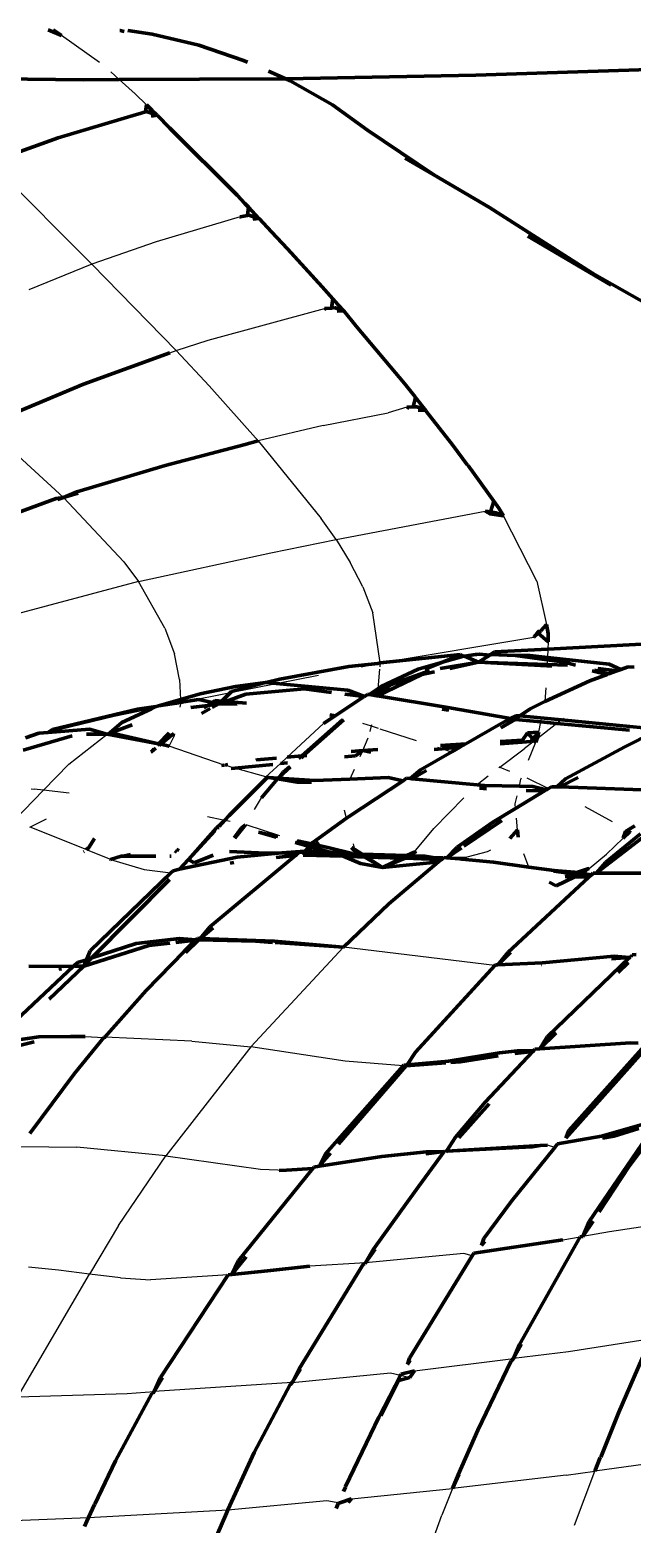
# Model space of a CAD drawing. Header units: millimetres. Extents: x 4307 to 31003, y 2809 to 20009.
# Drawn here: x 7252.4 to 7297.8, y 7416.7 to 7529.4 of the extents above; entities that cross this region are included whole.
import ezdxf

# ---------------------------------------------------------------- set-up
doc = ezdxf.new("R2010")
doc.units = ezdxf.units.MM
doc.layers.add('ProfileEdges', color=7, linetype='Continuous')

msp = doc.modelspace()

# ---------------------------------------------------------------- linework, layer by layer
for p, q in [((7257.63, 7526.92), (7254.75, 7528.97)), ((7259.11, 7525.63), (7258.48, 7526.21)), ((7260.31, 7524.55), (7259.11, 7525.63)), ((7261.16, 7523.73), (7260.31, 7524.55)), ((7249.41, 7519.35), (7257.05, 7511.71)), ((7268.23, 7515.28), (7261.9, 7513.39)), ((7261.9, 7513.39), (7257.05, 7511.71)), ((7257.05, 7511.71), (7252.28, 7509.79)), ((7263.4, 7505.2), (7257.05, 7511.71)), ((7265.83, 7505.97), (7274.6, 7508.37)), ((7263.4, 7505.2), (7265.83, 7505.97)), ((7262.94, 7505.02), (7263.4, 7505.2)), ((7265.91, 7502.55), (7263.4, 7505.2)), ((7269.59, 7498.39), (7265.91, 7502.55)), ((7274.49, 7499.55), (7279.4, 7500.51)), ((7280.81, 7500.94), (7279.4, 7500.51)), ((7274.49, 7499.55), (7269.59, 7498.39)), ((7254.9, 7494.13), (7250.27, 7498.37)), ((7269.59, 7498.39), (7274.35, 7492.53)), ((7259.46, 7489.27), (7254.9, 7494.13)), ((7275.48, 7490.94), (7274.35, 7492.53)), ((7275.48, 7490.94), (7286.73, 7493.09)), ((7290.64, 7487.81), (7288.12, 7492.74)), ((7270.54, 7489.95), (7275.48, 7490.94)), ((7275.48, 7490.94), (7276.54, 7489.22)), ((7259.46, 7489.27), (7260.56, 7487.78)), ((7260.56, 7487.78), (7270.54, 7489.95)), ((7277.49, 7487.37), (7276.54, 7489.22)), ((7260.56, 7487.78), (7248.02, 7484.44)), ((7262.55, 7484.27), (7260.56, 7487.78)), ((7277.49, 7487.37), (7278.24, 7485.41)), ((7290.64, 7487.81), (7291.37, 7484.53)), ((7278.81, 7481.64), (7278.24, 7485.41)), ((7262.55, 7484.27), (7263.27, 7482.32)), ((7278.81, 7481.64), (7290.4, 7483.58)), ((7263.65, 7480.4), (7263.27, 7482.32)), ((7291.46, 7482.69), (7291.43, 7482.06)), ((7291.49, 7483.24), (7291.46, 7482.69)), ((7277.36, 7481.36), (7278.63, 7481.61)), ((7278.76, 7481.16), (7278.62, 7479.7)), ((7278.81, 7481.64), (7278.78, 7481.34)), ((7291.4, 7481.52), (7291.39, 7481.42)), ((7291.42, 7481.88), (7291.4, 7481.52)), ((7291.43, 7482.06), (7291.42, 7481.88)), ((7263.65, 7480.4), (7263.74, 7478.88)), ((7267.5, 7479.41), (7270.96, 7480.09)), ((7270.96, 7480.09), (7274.16, 7480.72)), ((7263.74, 7478.88), (7263.76, 7478.67)), ((7263.97, 7478.71), (7267.5, 7479.41)), ((7278.58, 7479.29), (7278.56, 7479.16)), ((7278.6, 7479.54), (7278.58, 7479.29)), ((7278.62, 7479.7), (7278.6, 7479.54)), ((7291.3, 7479.76), (7291.24, 7478.74)), ((7261.54, 7478.19), (7258.73, 7477.59)), ((7263.76, 7478.67), (7262.28, 7478.35)), ((7263.76, 7478.67), (7263.68, 7478.31)), ((7291.23, 7478.71), (7291.24, 7478.74)), ((7258.73, 7477.59), (7253.74, 7476.4)), ((7274.52, 7477.07), (7271.79, 7474.53)), ((7277.47, 7477.1), (7278.12, 7476.89)), ((7278.12, 7476.89), (7278.02, 7476.48)), ((7278.14, 7476.98), (7278.12, 7476.89)), ((7278.12, 7476.89), (7278.66, 7476.72)), ((7278.78, 7476.68), (7281.52, 7475.8)), ((7292.15, 7477.08), (7290.64, 7475.9)), ((7290.78, 7476.43), (7290.93, 7477.19)), ((7290.93, 7477.19), (7290.98, 7477.42)), ((7292.49, 7477.34), (7292.15, 7477.08)), ((7292.63, 7477.45), (7292.49, 7477.34)), ((7255.3, 7474), (7258.21, 7476.27)), ((7262.88, 7475.37), (7263.22, 7476.07)), ((7263.27, 7476.3), (7263.22, 7476.07)), ((7277.49, 7475.04), (7277.91, 7475.99)), ((7290.46, 7475.77), (7289.67, 7475.16)), ((7290.01, 7474.3), (7290.56, 7475.67)), ((7290.64, 7475.9), (7290.46, 7475.77)), ((7262.78, 7475.28), (7262.88, 7475.37)), ((7267.03, 7473.93), (7262.88, 7475.37)), ((7271.79, 7474.53), (7271.27, 7474.05)), ((7277.49, 7475.04), (7277.27, 7474.55)), ((7283.14, 7475.29), (7283.48, 7475.17)), ((7283.48, 7475.17), (7284.21, 7474.94)), ((7287.83, 7473.78), (7289.67, 7475.16)), ((7253.4, 7472.04), (7255.3, 7474)), ((7267.11, 7473.94), (7267.03, 7473.93)), ((7267.72, 7473.73), (7267.11, 7473.94)), ((7267.84, 7473.7), (7267.72, 7473.73)), ((7270.17, 7473.04), (7267.84, 7473.7)), ((7271.27, 7474.05), (7270.17, 7473.04)), ((7276.84, 7473.6), (7276.52, 7472.88)), ((7287.77, 7473.8), (7287.83, 7473.78)), ((7287.83, 7473.78), (7287.77, 7473.73)), ((7287.83, 7473.78), (7288.57, 7473.49)), ((7252.47, 7472.14), (7252.69, 7472.12)), ((7253.4, 7472.04), (7252.69, 7472.12)), ((7270.17, 7473.04), (7268.05, 7470.8)), ((7270.27, 7473), (7270.17, 7473.04)), ((7286.95, 7473.1), (7286.12, 7472.46)), ((7289.31, 7472.35), (7289.43, 7472.87)), ((7289.43, 7472.87), (7289.47, 7472.98)), ((7289.88, 7472.97), (7291.51, 7472.17)), ((7251.17, 7469.75), (7253.4, 7472.04)), ((7255.33, 7471.81), (7253.4, 7472.04)), ((7269.32, 7470.59), (7269.84, 7471.47)), ((7282.85, 7469.16), (7285.13, 7471.47)), ((7288.99, 7471.02), (7289.14, 7471.63)), ((7289.02, 7470.67), (7288.99, 7471.02)), ((7253.59, 7469.87), (7252.38, 7469.26)), ((7265.77, 7470.07), (7266.96, 7469.81)), ((7276.11, 7470.51), (7276.12, 7470.54)), ((7276.27, 7469.93), (7276.11, 7470.51)), ((7289.17, 7469.05), (7289.09, 7469.93)), ((7296.33, 7469.67), (7294.27, 7470.79)), ((7252.38, 7469.26), (7252.33, 7469.24)), ((7256.61, 7467.56), (7252.38, 7469.26)), ((7267.09, 7469.78), (7267.47, 7469.7)), ((7271.24, 7468.61), (7268.69, 7469.43)), ((7281.36, 7467.37), (7282.85, 7469.16)), ((7297.31, 7468.94), (7297.27, 7468.97)), ((7272.55, 7468.23), (7272.51, 7468.2)), ((7273.51, 7467.88), (7272.55, 7468.23)), ((7273.76, 7467.8), (7273.51, 7467.88)), ((7274.94, 7467.39), (7273.76, 7467.8)), ((7276.9, 7467.56), (7276.78, 7468.01)), ((7297.14, 7468.43), (7295.89, 7467.23)), ((7256.72, 7467.51), (7256.61, 7467.56)), ((7258.4, 7466.84), (7256.72, 7467.51)), ((7258.45, 7466.82), (7261, 7466.06)), ((7276.93, 7467.42), (7276.9, 7467.56)), ((7281.12, 7467.09), (7281.36, 7467.37)), ((7284.98, 7466.9), (7284.81, 7466.86)), ((7286.88, 7467.39), (7284.98, 7466.9)), ((7287.13, 7467.51), (7286.88, 7467.39)), ((7290.03, 7466.25), (7289.65, 7467.25)), ((7294.58, 7466.15), (7295.89, 7467.23)), ((7261, 7466.06), (7263.01, 7465.82)), ((7263.01, 7465.82), (7263.1, 7465.81)), ((7269.05, 7452.7), (7276.04, 7460.2)), ((7287.47, 7458.82), (7276.04, 7460.2)), ((7256.55, 7453.46), (7257.95, 7453.39)), ((7264.58, 7453.12), (7258.02, 7453.42)), ((7264.58, 7453.12), (7269.05, 7452.7)), ((7269.05, 7452.7), (7262.63, 7444.47)), ((7276.17, 7451.62), (7269.05, 7452.7)), ((7280.55, 7451.27), (7276.17, 7451.62)), ((7280.76, 7451.25), (7280.55, 7451.27)), ((7251.68, 7445.18), (7255.9, 7445.12)), ((7262.63, 7444.47), (7255.9, 7445.12)), ((7291.98, 7445.1), (7291.44, 7445.28)), ((7259.06, 7439.21), (7262.63, 7444.47)), ((7262.63, 7444.47), (7269.77, 7443.46)), ((7269.77, 7443.46), (7271.74, 7443.4)), ((7304.15, 7439.94), (7296.12, 7438.75)), ((7259.06, 7439.21), (7256.86, 7435.55)), ((7292.59, 7438.14), (7293.89, 7438.35)), ((7296.12, 7438.75), (7294.11, 7438.4)), ((7254.52, 7435.85), (7252.27, 7436.07)), ((7277.7, 7436.4), (7273.5, 7436.16)), ((7285.13, 7437.11), (7277.7, 7436.4)), ((7285.75, 7436.93), (7285.13, 7437.11)), ((7251.45, 7426.3), (7256.86, 7435.55)), ((7256.86, 7435.55), (7254.52, 7435.85)), ((7259.21, 7435.27), (7256.86, 7435.55)), ((7259.21, 7435.27), (7261.48, 7435.13)), ((7267.32, 7435.49), (7261.48, 7435.13)), ((7299.28, 7430.66), (7293.02, 7429.7)), ((7293.02, 7429.7), (7288.86, 7429.18)), ((7281.4, 7428.25), (7288.86, 7429.18)), ((7272.16, 7427.37), (7261.74, 7426.71)), ((7272.16, 7427.37), (7279.59, 7428.1)), ((7279.59, 7428.1), (7280.34, 7427.93)), ((7280.34, 7427.93), (7281.05, 7427.76)), ((7251.45, 7426.3), (7259.72, 7426.56)), ((7259.72, 7426.56), (7261.74, 7426.71)), ((7305.91, 7422.19), (7295, 7420.68)), ((7292.84, 7420.39), (7284.27, 7419.39)), ((7292.84, 7420.39), (7295, 7420.68)), ((7293.46, 7416.62), (7295, 7420.68)), ((7276.63, 7418.6), (7284.27, 7419.39)), ((7284.27, 7419.39), (7283.47, 7417.37)), ((7267.3, 7417.78), (7274.79, 7418.49)), ((7274.79, 7418.49), (7275.76, 7418.3)), ((7275.76, 7418.3), (7275.85, 7418.28)), ((7246.51, 7416.77), (7256.78, 7417.19)), ((7256.78, 7417.19), (7267.3, 7417.78)), ((7281.22, 7411.21), (7283.47, 7417.37))]:
    msp.add_line(p, q)
at = {"layer": 'ProfileEdges', "lineweight": 211}
for p, q in [((7254.75, 7528.97), (7253.75, 7529.38)), ((7254.12, 7529.38), (7254.75, 7528.97)), ((7259.15, 7529.34), (7259.19, 7529.34)), ((7259.19, 7529.34), (7259.48, 7529.26)), ((7259.75, 7529.34), (7261.6, 7529.05)), ((7261.6, 7529.05), (7265.12, 7528.22)), ((7265.12, 7528.22), (7268.48, 7527.08)), ((7268.78, 7526.95), (7268.48, 7527.08)), ((7271.68, 7525.69), (7270.38, 7526.26)), ((7300.77, 7526.45), (7286.02, 7525.97)), ((7250.07, 7525.68), (7256.38, 7525.62)), ((7259.11, 7525.63), (7256.38, 7525.62)), ((7271.23, 7525.68), (7259.11, 7525.63)), ((7271.23, 7525.68), (7271.68, 7525.69)), ((7271.68, 7525.69), (7286.02, 7525.97)), ((7272, 7525.55), (7271.68, 7525.69)), ((7275.2, 7523.73), (7272, 7525.55)), ((7254.49, 7521.23), (7260.41, 7523)), ((7260.51, 7523.03), (7260.41, 7523)), ((7260.51, 7523.03), (7261.1, 7523.2)), ((7261.16, 7523.73), (7261.1, 7523.2)), ((7261.1, 7523.2), (7261.16, 7523.22)), ((7261.56, 7523.34), (7261.16, 7523.73)), ((7261.16, 7523.22), (7261.97, 7522.94)), ((7261.51, 7522.87), (7261.97, 7522.94)), ((7261.97, 7522.94), (7261.56, 7523.34)), ((7261.97, 7522.94), (7262.94, 7521.97)), ((7277.84, 7521.82), (7275.2, 7523.73)), ((7268, 7516.91), (7262.94, 7521.97)), ((7282.85, 7518.45), (7277.84, 7521.82)), ((7250.38, 7519.75), (7254.49, 7521.23)), ((7280.7, 7519.71), (7282.85, 7518.45)), ((7282.85, 7518.45), (7287.05, 7515.99)), ((7268.59, 7516.29), (7268, 7516.91)), ((7268.86, 7516.01), (7268.59, 7516.29)), ((7268.78, 7515.39), (7268.23, 7515.28)), ((7268.23, 7515.28), (7268.31, 7515.25)), ((7268.86, 7516.01), (7268.78, 7515.39)), ((7268.9, 7515.42), (7268.78, 7515.39)), ((7269.64, 7515.17), (7268.86, 7516.01)), ((7268.9, 7515.42), (7269.64, 7515.17)), ((7269.19, 7515.1), (7269.64, 7515.17)), ((7269.64, 7515.17), (7269.68, 7515.16)), ((7270.6, 7514.15), (7269.68, 7515.16)), ((7287.05, 7515.99), (7294.78, 7511.07)), ((7270.6, 7514.15), (7271.81, 7512.87)), ((7289.96, 7513.82), (7296.25, 7510.14)), ((7294.78, 7511.07), (7289.96, 7513.82)), ((7274.42, 7510), (7271.81, 7512.87)), ((7302.88, 7506.45), (7294.78, 7511.07)), ((7294.78, 7511.07), (7296.25, 7510.14)), ((7275.24, 7509.11), (7274.42, 7510)), ((7275.12, 7508.4), (7274.6, 7508.37)), ((7274.6, 7508.37), (7274.75, 7508.3)), ((7275.24, 7509.11), (7275.12, 7508.4)), ((7275.33, 7508.45), (7275.12, 7508.4)), ((7275.64, 7508.65), (7275.24, 7509.11)), ((7276.05, 7508.19), (7275.33, 7508.45)), ((7275.57, 7508.17), (7276.05, 7508.19)), ((7276.05, 7508.19), (7275.64, 7508.65)), ((7276.05, 7508.19), (7277, 7507.04)), ((7277, 7507.04), (7280.64, 7502.72)), ((7262.94, 7505.02), (7256.4, 7502.67)), ((7249.96, 7499.97), (7256.4, 7502.67)), ((7281.44, 7501.7), (7280.64, 7502.72)), ((7281.46, 7501.67), (7281.29, 7500.96)), ((7281.46, 7501.67), (7281.44, 7501.7)), ((7282.24, 7500.69), (7281.46, 7501.67)), ((7281.29, 7500.96), (7280.81, 7500.94)), ((7281, 7500.84), (7280.81, 7500.94)), ((7281.29, 7500.96), (7281.27, 7500.9)), ((7281.59, 7500.96), (7281.29, 7500.96)), ((7282.24, 7500.69), (7281.59, 7500.96)), ((7281.68, 7500.7), (7282.24, 7500.69)), ((7282.24, 7500.69), (7282.26, 7500.66)), ((7284.27, 7498.09), (7282.26, 7500.66)), ((7262.57, 7496.54), (7268.51, 7498.08)), ((7269.59, 7498.39), (7268.51, 7498.08)), ((7284.27, 7498.09), (7285.39, 7496.55)), ((7255.92, 7494.55), (7262.57, 7496.54)), ((7285.44, 7496.53), (7285.39, 7496.55)), ((7285.44, 7496.53), (7287.39, 7493.84)), ((7254.34, 7494.05), (7247.78, 7491.64)), ((7254.34, 7494.05), (7254.9, 7494.13)), ((7254.44, 7493.96), (7254.9, 7494.13)), ((7254.9, 7494.13), (7255.92, 7494.55)), ((7256.02, 7494.45), (7254.9, 7494.13)), ((7287.39, 7493.84), (7287.14, 7493.03)), ((7287.76, 7493.31), (7287.39, 7493.84)), ((7287.09, 7492.89), (7286.73, 7493.09)), ((7286.73, 7493.09), (7287.14, 7493.03)), ((7287.14, 7493.03), (7287.09, 7492.89)), ((7287.09, 7492.89), (7288.12, 7492.74)), ((7287.14, 7493.03), (7287.54, 7492.97)), ((7288.12, 7492.74), (7287.54, 7492.97)), ((7288.12, 7492.74), (7287.76, 7493.31)), ((7290.93, 7484.07), (7291.37, 7484.53)), ((7291.48, 7483.85), (7291.37, 7484.53)), ((7290.4, 7483.58), (7290.67, 7483.92)), ((7290.72, 7483.88), (7290.4, 7483.58)), ((7290.84, 7484.07), (7290.67, 7483.92)), ((7290.67, 7483.92), (7290.72, 7483.88)), ((7290.93, 7484.07), (7290.72, 7483.88)), ((7290.72, 7483.88), (7291.49, 7483.24)), ((7291.49, 7483.24), (7291.48, 7483.85)), ((7284.87, 7482.29), (7278.81, 7481.64)), ((7284.87, 7482.29), (7285.11, 7482.14)), ((7285.17, 7482.16), (7286.01, 7482.27)), ((7286.08, 7482.27), (7286.01, 7482.27)), ((7286.31, 7482.3), (7286.08, 7482.27)), ((7286.23, 7481.69), (7287.08, 7482.24)), ((7286.31, 7482.3), (7287.08, 7482.24)), ((7287.08, 7482.24), (7287.13, 7482.28)), ((7287.13, 7482.28), (7287.43, 7482.47)), ((7287.13, 7482.28), (7289.03, 7482.19)), ((7287.43, 7482.47), (7291.46, 7482.69)), ((7291.46, 7482.69), (7299.97, 7483.14)), ((7276.43, 7481.37), (7271.23, 7480.43)), ((7278.63, 7481.61), (7276.43, 7481.37)), ((7278.63, 7481.61), (7278.81, 7481.64)), ((7281.67, 7481.17), (7278.88, 7479.87)), ((7283.52, 7481.69), (7281.67, 7481.17)), ((7283.52, 7481.69), (7282.18, 7481.18)), ((7286.23, 7481.69), (7283.33, 7481.21)), ((7285.11, 7482.14), (7283.52, 7481.69)), ((7284.5, 7482.07), (7283.52, 7481.69)), ((7286.23, 7481.69), (7284.07, 7481.23)), ((7284.5, 7482.07), (7285.11, 7482.14)), ((7285.11, 7482.14), (7285.17, 7482.16)), ((7285.17, 7482.16), (7286.23, 7481.69)), ((7286.23, 7481.69), (7291.4, 7481.52)), ((7286.23, 7481.69), (7291.39, 7481.42)), ((7289.03, 7482.19), (7290.11, 7482.2)), ((7289.03, 7482.19), (7291.42, 7481.88)), ((7290.11, 7482.2), (7291.43, 7482.06)), ((7291.39, 7481.42), (7291.77, 7481.43)), ((7291.4, 7481.52), (7292.94, 7481.47)), ((7291.42, 7481.88), (7292.71, 7481.71)), ((7291.43, 7482.06), (7296.09, 7481.55)), ((7292.71, 7481.71), (7293.56, 7481.48)), ((7295.23, 7481.21), (7296.68, 7481.04)), ((7296.09, 7481.55), (7296.97, 7481.15)), ((7296.68, 7481.04), (7296.97, 7481.15)), ((7296.97, 7481.15), (7297.53, 7481.36)), ((7297.53, 7481.36), (7297.98, 7481.31)), ((7270.15, 7480.17), (7267.59, 7479.49)), ((7267.89, 7479.87), (7270.15, 7480.17)), ((7270.15, 7480.17), (7270.19, 7480.16)), ((7271.23, 7480.43), (7270.19, 7480.16)), ((7270.19, 7480.16), (7270.96, 7480.09)), ((7270.96, 7480.09), (7276.36, 7479.58)), ((7278.58, 7479.29), (7279.63, 7480.01)), ((7281.95, 7480.78), (7278.61, 7479.15)), ((7279.33, 7479.9), (7279.63, 7480.01)), ((7279.63, 7480.01), (7282.53, 7481.04)), ((7282.91, 7480.98), (7281.95, 7480.78)), ((7291.24, 7478.74), (7294.64, 7480.28)), ((7294.64, 7480.28), (7295.93, 7480.76)), ((7295.93, 7480.76), (7294.81, 7481.04)), ((7294.97, 7481.1), (7295.84, 7480.87)), ((7295.84, 7480.87), (7296.05, 7480.81)), ((7295.93, 7480.76), (7296.05, 7480.81)), ((7296.05, 7480.81), (7296.68, 7481.04)), ((7262.07, 7478.41), (7263.74, 7478.88)), ((7263.74, 7478.88), (7265.22, 7479.3)), ((7263.97, 7478.71), (7265.13, 7478.89)), ((7266.13, 7478.67), (7265.13, 7478.89)), ((7267.89, 7479.87), (7265.22, 7479.3)), ((7266.85, 7478.77), (7267.5, 7479.41)), ((7268.66, 7479.28), (7267.16, 7478.74)), ((7267.5, 7479.41), (7267.59, 7479.49)), ((7273.1, 7479.69), (7268.66, 7479.28)), ((7275.14, 7479.42), (7273.1, 7479.69)), ((7277.59, 7479.1), (7275.4, 7477.65)), ((7277.59, 7479.1), (7276.15, 7479.29)), ((7277.61, 7479.12), (7276.36, 7479.58)), ((7277.61, 7479.12), (7277.59, 7479.1)), ((7277.84, 7479.27), (7277.61, 7479.12)), ((7277.84, 7479.27), (7278, 7479.25)), ((7278.62, 7479.7), (7278, 7479.25)), ((7278, 7479.25), (7278.6, 7479.54)), ((7278, 7479.25), (7278.41, 7479.18)), ((7278.41, 7479.18), (7278.58, 7479.29)), ((7278.41, 7479.18), (7278.56, 7479.16)), ((7278.56, 7479.16), (7278.61, 7479.15)), ((7278.6, 7479.54), (7279.33, 7479.9)), ((7278.61, 7479.15), (7283.9, 7478.28)), ((7278.88, 7479.87), (7278.62, 7479.7)), ((7254.06, 7476.61), (7260.48, 7478.16)), ((7261.54, 7478.19), (7259.3, 7477.14)), ((7260.48, 7478.16), (7261.9, 7478.36)), ((7261.9, 7478.36), (7261.54, 7478.19)), ((7261.9, 7478.36), (7262.07, 7478.41)), ((7262.07, 7478.41), (7263.76, 7478.67)), ((7263.76, 7478.67), (7263.97, 7478.71)), ((7265.79, 7478.44), (7264.51, 7478.28)), ((7265.32, 7477.84), (7265.98, 7478.2)), ((7265.79, 7478.44), (7265.5, 7478.25)), ((7266.13, 7478.67), (7265.79, 7478.44)), ((7266.63, 7478.55), (7265.79, 7478.44)), ((7266.34, 7478.81), (7266.13, 7478.67)), ((7266.63, 7478.55), (7266.13, 7478.67)), ((7266.13, 7478.28), (7266.63, 7478.55)), ((7266.34, 7478.81), (7266.85, 7478.77)), ((7266.63, 7478.55), (7266.85, 7478.77)), ((7267.16, 7478.74), (7266.63, 7478.55)), ((7268.02, 7478.52), (7266.63, 7478.55)), ((7266.85, 7478.77), (7267.16, 7478.74)), ((7267.16, 7478.74), (7268.71, 7478.61)), ((7283.48, 7478.16), (7283.99, 7478.09)), ((7288.64, 7477.44), (7283.9, 7478.28)), ((7289.35, 7477.64), (7290.12, 7478.19)), ((7290.12, 7478.19), (7291.24, 7478.74)), ((7253.74, 7476.4), (7256.87, 7476.65)), ((7253.74, 7476.4), (7254.06, 7476.61)), ((7256.87, 7476.65), (7258.21, 7476.27)), ((7259.3, 7477.14), (7258.4, 7476.38)), ((7260.08, 7476.97), (7258.47, 7476.37)), ((7275.97, 7477.36), (7272.89, 7474.63)), ((7272.99, 7474.64), (7276.05, 7477.34)), ((7275.18, 7477.49), (7274.52, 7477.07)), ((7275.4, 7477.65), (7275, 7477.72)), ((7275.4, 7477.65), (7275.18, 7477.49)), ((7285.27, 7475.55), (7287.93, 7477.07)), ((7287.91, 7476.76), (7288.99, 7477.38)), ((7288.64, 7477.44), (7287.93, 7477.07)), ((7289.07, 7477.66), (7288.64, 7477.44)), ((7288.99, 7477.38), (7288.64, 7477.44)), ((7288.99, 7477.38), (7289.35, 7477.64)), ((7290.93, 7477.19), (7288.99, 7477.38)), ((7289.07, 7477.66), (7289.35, 7477.64)), ((7289.35, 7477.64), (7292.49, 7477.34)), ((7292.15, 7477.08), (7290.93, 7477.19)), ((7297.62, 7476.56), (7292.15, 7477.08)), ((7292.49, 7477.34), (7298.67, 7476.76)), ((7251.86, 7475.07), (7255.55, 7476.14)), ((7252.03, 7475.99), (7253.04, 7476.35)), ((7253.74, 7476.4), (7253.04, 7476.35)), ((7256.64, 7476.26), (7258.21, 7476.27)), ((7258.21, 7476.27), (7258.4, 7476.38)), ((7258.21, 7476.27), (7262.07, 7475.53)), ((7258.47, 7476.37), (7258.4, 7476.38)), ((7262.07, 7475.53), (7258.47, 7476.37)), ((7262.07, 7475.53), (7261.97, 7475.43)), ((7262.88, 7476.38), (7262.07, 7475.53)), ((7262.07, 7475.53), (7262.24, 7475.52)), ((7262.13, 7475.42), (7262.24, 7475.52)), ((7262.24, 7475.52), (7263.22, 7476.31)), ((7262.24, 7475.52), (7262.88, 7475.37)), ((7283.36, 7475.42), (7285.27, 7475.55)), ((7284.81, 7475.28), (7285.27, 7475.55)), ((7290.17, 7475.72), (7287.85, 7475.53)), ((7287.86, 7475.71), (7289.54, 7475.82)), ((7289.54, 7475.82), (7289.93, 7476.36)), ((7290.78, 7476.43), (7289.93, 7476.36)), ((7289.93, 7476.36), (7290.34, 7475.91)), ((7290.17, 7475.72), (7290.34, 7475.91)), ((7290.34, 7475.91), (7290.78, 7476.43)), ((7290.34, 7475.91), (7290.46, 7475.77)), ((7290.46, 7475.77), (7290.56, 7475.67)), ((7290.56, 7475.67), (7290.64, 7475.9)), ((7290.64, 7475.9), (7290.68, 7476.02)), ((7290.68, 7476.02), (7290.78, 7476.43)), ((7297.26, 7475.31), (7299.42, 7476.39)), ((7261.56, 7474.96), (7261.49, 7474.93)), ((7261.56, 7474.96), (7261.88, 7475.22)), ((7261.72, 7475.17), (7261.56, 7474.96)), ((7269.48, 7474.33), (7270.97, 7474.46)), ((7271.79, 7474.53), (7272.89, 7474.63)), ((7272.89, 7474.63), (7272.66, 7474.43)), ((7272.83, 7474.49), (7272.99, 7474.64)), ((7272.89, 7474.63), (7272.99, 7474.64)), ((7272.99, 7474.64), (7273.28, 7474.67)), ((7276.94, 7474.64), (7276.1, 7474.55)), ((7276.61, 7474.96), (7277.49, 7475.04)), ((7276.94, 7474.64), (7277.49, 7475.04)), ((7277.49, 7475.04), (7278.64, 7475.11)), ((7278.11, 7474.9), (7277.49, 7475.04)), ((7281.84, 7473.58), (7284.21, 7474.94)), ((7283.48, 7475.17), (7282.87, 7475.12)), ((7284.81, 7475.28), (7283.48, 7475.17)), ((7284.21, 7474.94), (7284.81, 7475.28)), ((7297.26, 7475.31), (7292.79, 7472.9)), ((7266.84, 7473.9), (7267.03, 7473.93)), ((7267.11, 7473.94), (7267.31, 7473.97)), ((7267.84, 7473.7), (7267.56, 7473.67)), ((7270.71, 7473.99), (7267.84, 7473.7)), ((7269.41, 7474.32), (7269.48, 7474.33)), ((7271.23, 7473.08), (7272.04, 7473.8)), ((7271.23, 7473.08), (7271.49, 7473.4)), ((7271.81, 7474.11), (7271.27, 7474.05)), ((7271.96, 7473.81), (7271.49, 7473.4)), ((7281.84, 7473.58), (7281.08, 7472.92)), ((7281.19, 7472.91), (7282.29, 7473.54)), ((7268.05, 7470.8), (7270.27, 7473)), ((7269.84, 7471.47), (7271.06, 7472.89)), ((7270.27, 7473), (7270.41, 7473)), ((7270.41, 7473), (7271.12, 7472.95)), ((7270.41, 7473), (7271.06, 7472.89)), ((7271.06, 7472.89), (7271.12, 7472.95)), ((7271.06, 7472.89), (7272.53, 7472.64)), ((7271.12, 7472.95), (7271.23, 7473.08)), ((7271.12, 7472.95), (7273.88, 7472.78)), ((7273.61, 7472.65), (7272.53, 7472.64)), ((7273.88, 7472.78), (7276.52, 7472.88)), ((7276.42, 7470.03), (7280.53, 7472.76)), ((7276.52, 7472.88), (7279.42, 7472.99)), ((7279.42, 7472.99), (7280.53, 7472.76)), ((7280.53, 7472.76), (7280.8, 7472.94)), ((7281.08, 7472.92), (7280.8, 7472.94)), ((7281.19, 7472.91), (7281.08, 7472.92)), ((7286.12, 7472.46), (7281.19, 7472.91)), ((7286.68, 7472.41), (7286.12, 7472.46)), ((7286.31, 7472.19), (7286.82, 7472.14)), ((7286.68, 7472.41), (7289.31, 7472.35)), ((7289.31, 7472.35), (7290.34, 7472.32)), ((7291.35, 7472.08), (7290.34, 7472.32)), ((7291.51, 7472.17), (7291.35, 7472.08)), ((7291.74, 7472.31), (7291.51, 7472.17)), ((7292.13, 7472.29), (7291.74, 7472.31)), ((7292.13, 7472.29), (7292.79, 7472.9)), ((7292.37, 7472.29), (7292.13, 7472.29)), ((7292.37, 7472.29), (7293.76, 7473.01)), ((7301.01, 7471.97), (7292.37, 7472.29)), ((7291.21, 7471.99), (7289.02, 7470.67)), ((7289.82, 7472.02), (7291.21, 7471.99)), ((7291.35, 7472.08), (7291.21, 7471.99)), ((7295.11, 7465.78), (7301.95, 7471.04)), ((7267.09, 7469.78), (7267.41, 7470.13)), ((7267.41, 7470.13), (7268.05, 7470.8)), ((7273.72, 7468.11), (7276.27, 7469.93)), ((7276.27, 7469.93), (7276.42, 7470.03)), ((7289.02, 7470.67), (7287.3, 7469.63)), ((7266.45, 7469.21), (7264.35, 7466.82)), ((7264.35, 7466.82), (7266.33, 7468.97)), ((7266.45, 7469.21), (7267.09, 7469.78)), ((7266.52, 7469.17), (7266.57, 7469.22)), ((7266.65, 7469.3), (7267.09, 7469.78)), ((7268.34, 7469.21), (7267.79, 7468.46)), ((7268.63, 7469.42), (7267.83, 7468.43)), ((7268.34, 7469.21), (7268.63, 7469.42)), ((7270.96, 7468.5), (7269.61, 7468.88)), ((7269.61, 7468.88), (7271.09, 7468.55)), ((7287.3, 7469.63), (7284.61, 7467.74)), ((7287.99, 7469.75), (7285.13, 7467.82)), ((7289.17, 7469.05), (7288.6, 7468.4)), ((7289.21, 7468.5), (7289.17, 7469.05)), ((7298.45, 7468.76), (7295.85, 7466.61)), ((7297.14, 7468.43), (7297.31, 7468.94)), ((7297.67, 7468.93), (7297.14, 7468.43)), ((7297.31, 7468.94), (7298.03, 7469.36)), ((7297.7, 7468.97), (7297.67, 7468.93)), ((7256.61, 7467.56), (7256.82, 7467.73)), ((7256.82, 7467.73), (7256.72, 7467.51)), ((7256.82, 7467.73), (7257.23, 7468.4)), ((7263.63, 7467.5), (7263.42, 7467.59)), ((7273.45, 7467.81), (7272.38, 7468.11)), ((7272.55, 7468.23), (7273.62, 7467.99)), ((7273.45, 7467.81), (7273.13, 7467.45)), ((7273.26, 7467.45), (7273.68, 7467.74)), ((7273.51, 7467.88), (7273.45, 7467.81)), ((7273.68, 7467.74), (7273.45, 7467.81)), ((7273.62, 7467.99), (7273.51, 7467.88)), ((7273.72, 7468.11), (7273.62, 7467.99)), ((7273.62, 7467.99), (7273.94, 7467.92)), ((7273.68, 7467.74), (7273.76, 7467.8)), ((7274.94, 7467.39), (7273.68, 7467.74)), ((7273.76, 7467.8), (7273.94, 7467.92)), ((7273.94, 7467.92), (7274.18, 7468.09)), ((7273.94, 7467.92), (7274.95, 7467.7)), ((7274.95, 7467.7), (7276.68, 7467.28)), ((7276.64, 7467.73), (7276.93, 7467.42)), ((7276.64, 7467.73), (7276.9, 7467.56)), ((7283.83, 7466.95), (7284.61, 7467.74)), ((7284.95, 7467.71), (7283.83, 7466.95)), ((7256.41, 7467.4), (7256.45, 7467.43)), ((7258.45, 7466.82), (7258.4, 7466.84)), ((7259.25, 7467.07), (7258.45, 7466.82)), ((7259.41, 7467.07), (7259.25, 7467.07)), ((7259.95, 7467.19), (7259.41, 7467.07)), ((7259.41, 7467.07), (7261.88, 7467.07)), ((7262.93, 7467.08), (7263.02, 7467.08)), ((7263.3, 7467.47), (7263.46, 7467.38)), ((7268.02, 7466.99), (7263.66, 7466.08)), ((7263.66, 7466.08), (7264.35, 7466.82)), ((7264.35, 7466.82), (7264.76, 7466.57)), ((7264.76, 7466.57), (7266.21, 7467.15)), ((7265.94, 7461.74), (7272.41, 7467.12)), ((7267.42, 7467.42), (7270.17, 7467.3)), ((7267.48, 7466.53), (7267.76, 7466.58)), ((7271.37, 7467.33), (7268.02, 7466.99)), ((7270.17, 7467.3), (7271.37, 7467.33)), ((7270.95, 7466.98), (7272.41, 7467.12)), ((7271.37, 7467.33), (7273.13, 7467.45)), ((7271.37, 7467.33), (7272.5, 7467.19)), ((7272.41, 7467.12), (7272.5, 7467.19)), ((7272.5, 7467.19), (7272.71, 7467.36)), ((7273.04, 7467.35), (7272.71, 7467.36)), ((7273.04, 7467.35), (7272.91, 7467.21)), ((7276, 7467.06), (7273, 7467.15)), ((7273.13, 7467.45), (7273.04, 7467.35)), ((7273.11, 7467.35), (7273.04, 7467.35)), ((7273.11, 7467.35), (7273.26, 7467.45)), ((7275.33, 7467.28), (7273.11, 7467.35)), ((7273.13, 7467.45), (7273.26, 7467.45)), ((7273.26, 7467.45), (7273.61, 7467.47)), ((7273.61, 7467.47), (7274.94, 7467.39)), ((7275.06, 7467.38), (7274.94, 7467.39)), ((7275.06, 7467.38), (7276.68, 7467.28)), ((7275.33, 7467.28), (7275.06, 7467.38)), ((7275.39, 7467.28), (7275.33, 7467.28)), ((7275.71, 7467.17), (7275.39, 7467.28)), ((7277.28, 7467.22), (7275.39, 7467.28)), ((7275.71, 7467.17), (7276, 7467.06)), ((7276, 7467.06), (7277.31, 7466.52)), ((7277.64, 7467), (7276, 7467.06)), ((7276.9, 7467.56), (7277.44, 7467.21)), ((7276.93, 7467.42), (7277.28, 7467.22)), ((7277.28, 7467.22), (7277.64, 7467)), ((7277.44, 7467.21), (7277.28, 7467.22)), ((7278.99, 7466.21), (7277.31, 7466.52)), ((7277.44, 7467.21), (7277.77, 7467)), ((7280.82, 7467.11), (7277.44, 7467.21)), ((7277.64, 7467), (7278.99, 7466.21)), ((7277.77, 7467), (7277.64, 7467)), ((7277.77, 7467), (7278.99, 7466.21)), ((7280.43, 7466.92), (7277.77, 7467)), ((7280.43, 7466.92), (7278.99, 7466.21)), ((7278.99, 7466.21), (7280.69, 7466.91)), ((7278.99, 7466.21), (7282.56, 7466.56)), ((7279.46, 7463.48), (7283.2, 7466.64)), ((7280.82, 7467.11), (7280.43, 7466.92)), ((7280.69, 7466.91), (7280.43, 7466.92)), ((7280.69, 7466.91), (7281.12, 7467.09)), ((7282.55, 7466.85), (7280.69, 7466.91)), ((7281.36, 7467.37), (7280.82, 7467.11)), ((7281.12, 7467.09), (7280.82, 7467.11)), ((7281.12, 7467.09), (7281.52, 7467.45)), ((7282.17, 7467.06), (7281.12, 7467.09)), ((7281.52, 7467.45), (7281.36, 7467.37)), ((7281.52, 7467), (7282.55, 7466.85)), ((7282.77, 7466.96), (7281.52, 7467)), ((7282.17, 7467.06), (7282.77, 7466.96)), ((7282.55, 7466.85), (7283.33, 7466.74)), ((7283.43, 7466.83), (7282.55, 7466.85)), ((7282.56, 7466.56), (7283.2, 7466.64)), ((7282.77, 7466.96), (7283.45, 7466.85)), ((7283.57, 7466.94), (7282.77, 7466.96)), ((7283.2, 7466.64), (7283.33, 7466.74)), ((7283.33, 7466.74), (7283.43, 7466.83)), ((7283.43, 7466.83), (7283.45, 7466.85)), ((7283.45, 7466.85), (7283.57, 7466.94)), ((7283.57, 7466.94), (7283.6, 7466.98)), ((7283.83, 7466.95), (7283.6, 7466.98)), ((7284.11, 7466.93), (7283.83, 7466.95)), ((7284.98, 7466.9), (7284.11, 7466.93)), ((7284.81, 7466.86), (7284.11, 7466.93)), ((7284.97, 7466.84), (7284.81, 7466.86)), ((7285.35, 7466.89), (7284.97, 7466.84)), ((7287.36, 7466.61), (7284.97, 7466.84)), ((7285.35, 7466.89), (7284.98, 7466.9)), ((7287.36, 7466.61), (7290.03, 7466.25)), ((7295.85, 7466.61), (7295.11, 7465.78)), ((7256.91, 7459.92), (7263.01, 7465.82)), ((7263.01, 7465.82), (7263.17, 7465.97)), ((7263.66, 7466.08), (7263.17, 7465.97)), ((7288.43, 7459.8), (7294.56, 7465.48)), ((7290.03, 7466.25), (7291.95, 7466)), ((7292.66, 7465.85), (7291.92, 7465.93)), ((7291.95, 7466), (7293.46, 7465.86)), ((7292.1, 7464.83), (7293.5, 7465.51)), ((7292.66, 7465.85), (7293.49, 7465.77)), ((7292.77, 7465.53), (7293.49, 7465.77)), ((7293.5, 7465.51), (7292.77, 7465.53)), ((7293.66, 7465.83), (7293.46, 7465.86)), ((7293.49, 7465.77), (7293.66, 7465.83)), ((7293.49, 7465.77), (7293.97, 7465.73)), ((7293.5, 7465.51), (7293.97, 7465.73)), ((7294.56, 7465.48), (7293.5, 7465.51)), ((7293.66, 7465.83), (7294.48, 7466.11)), ((7294.05, 7465.77), (7293.66, 7465.83)), ((7293.97, 7465.73), (7294.05, 7465.77)), ((7293.97, 7465.73), (7294.76, 7465.66)), ((7294.48, 7466.11), (7294.05, 7465.77)), ((7294.76, 7465.66), (7294.05, 7465.77)), ((7294.58, 7466.15), (7294.48, 7466.11)), ((7294.56, 7465.48), (7294.76, 7465.66)), ((7294.76, 7465.66), (7294.88, 7465.78)), ((7295.11, 7465.78), (7294.88, 7465.78)), ((7298.48, 7465.8), (7295.11, 7465.78)), ((7262.9, 7465.3), (7257.05, 7459.4)), ((7291.57, 7465.12), (7292.1, 7464.83)), ((7279.46, 7463.48), (7276.04, 7460.2)), ((7260.4, 7460.48), (7263.66, 7460.85)), ((7263.66, 7460.85), (7264.92, 7460.77)), ((7265.01, 7460.86), (7264.92, 7460.77)), ((7265.21, 7460.85), (7265.01, 7460.86)), ((7265.13, 7460.76), (7265.21, 7460.85)), ((7265.94, 7461.74), (7265.21, 7460.85)), ((7265.21, 7460.85), (7265.25, 7460.85)), ((7265.25, 7460.85), (7266.21, 7461.66)), ((7270.83, 7460.65), (7265.25, 7460.85)), ((7256.43, 7458.77), (7261.34, 7460.34)), ((7256.91, 7459.92), (7256.64, 7459.26)), ((7260.4, 7460.48), (7257.05, 7459.4)), ((7264, 7459.89), (7261.14, 7456.95)), ((7261.34, 7460.34), (7262.92, 7460.51)), ((7263.37, 7460.56), (7264.87, 7460.73)), ((7264.87, 7460.73), (7264, 7459.89)), ((7265.13, 7460.76), (7264.13, 7459.8)), ((7264.92, 7460.77), (7264.87, 7460.73)), ((7264.92, 7460.77), (7265.13, 7460.76)), ((7265.13, 7460.76), (7269.4, 7460.66)), ((7269.4, 7460.66), (7270.68, 7460.57)), ((7270.83, 7460.65), (7276.04, 7460.2)), ((7270.88, 7460.55), (7276.04, 7460.2)), ((7287.68, 7458.88), (7288.64, 7459.82)), ((7288.43, 7459.8), (7287.68, 7458.88)), ((7255.67, 7458.77), (7249.54, 7453.03)), ((7254.9, 7458.76), (7252.29, 7458.78)), ((7256.43, 7458.77), (7253.82, 7456.28)), ((7254.56, 7458.56), (7254.75, 7458.58)), ((7254.9, 7458.76), (7255.67, 7458.77)), ((7255.97, 7459.05), (7255.67, 7458.77)), ((7255.75, 7458.77), (7256.43, 7458.77)), ((7256.64, 7459.26), (7255.97, 7459.05)), ((7257.05, 7459.4), (7256.43, 7458.77)), ((7256.64, 7459.26), (7256.43, 7458.77)), ((7257.05, 7459.4), (7256.64, 7459.26)), ((7281.48, 7452.28), (7287.47, 7458.82)), ((7287.47, 7458.82), (7287.52, 7458.88)), ((7287.68, 7458.88), (7287.52, 7458.88)), ((7291.03, 7459.02), (7287.68, 7458.88)), ((7291.01, 7458.91), (7290.99, 7458.91)), ((7291.03, 7459.02), (7296.47, 7459.53)), ((7297.62, 7459.44), (7291.42, 7453.44)), ((7297.62, 7459.44), (7296.27, 7459.33)), ((7296.47, 7459.53), (7297.62, 7459.44)), ((7296.78, 7458.3), (7297.55, 7459.05)), ((7297.62, 7459.44), (7297.66, 7459.48)), ((7297.75, 7459.47), (7297.66, 7459.48)), ((7297.73, 7459.44), (7297.67, 7459.44)), ((7297.82, 7459.63), (7297.75, 7459.47)), ((7297.82, 7459.63), (7298.12, 7459.65)), ((7261.14, 7456.95), (7258.02, 7453.42)), ((7250.59, 7452.54), (7252.7, 7453.08)), ((7251.16, 7453.17), (7253.03, 7453.45)), ((7253.03, 7453.45), (7255.44, 7453.46)), ((7255.91, 7453.48), (7255.44, 7453.46)), ((7255.74, 7450.68), (7257.95, 7453.39)), ((7255.91, 7453.48), (7256.55, 7453.46)), ((7257.95, 7453.39), (7258.02, 7453.42)), ((7258, 7453.39), (7258.02, 7453.42)), ((7290.85, 7452.55), (7292.08, 7453.74)), ((7290.85, 7452.55), (7291.42, 7453.44)), ((7297.71, 7452.99), (7290.85, 7452.55)), ((7297.71, 7452.99), (7298.28, 7452.97)), ((7280.83, 7451.34), (7281.48, 7452.28)), ((7283.95, 7451.61), (7287.82, 7452.24)), ((7284.85, 7451.56), (7287.71, 7452.01)), ((7286.73, 7448.52), (7290.33, 7452.35)), ((7289.18, 7452.4), (7287.82, 7452.24)), ((7288.98, 7452.19), (7290.33, 7452.35)), ((7290.37, 7452.4), (7289.18, 7452.4)), ((7290.33, 7452.35), (7290.37, 7452.4)), ((7290.37, 7452.4), (7290.49, 7452.52)), ((7290.85, 7452.55), (7290.49, 7452.52)), ((7292.83, 7445.8), (7298.81, 7452.51)), ((7298.78, 7452.79), (7293.04, 7446.37)), ((7274.67, 7444.61), (7280.55, 7451.27)), ((7275.65, 7445.36), (7280.76, 7451.25)), ((7280.55, 7451.27), (7280.6, 7451.32)), ((7280.83, 7451.34), (7280.6, 7451.32)), ((7280.76, 7451.25), (7283.77, 7451.48)), ((7280.76, 7451.25), (7280.83, 7451.34)), ((7283.95, 7451.61), (7280.83, 7451.34)), ((7284.13, 7451.5), (7284.85, 7451.56)), ((7255.74, 7450.68), (7252.35, 7446.16)), ((7286.73, 7448.52), (7284.48, 7445.87)), ((7287.04, 7448.38), (7284.73, 7445.84)), ((7292.83, 7445.8), (7293.04, 7446.37)), ((7299.62, 7446.89), (7294.59, 7439.51)), ((7298.58, 7446.84), (7295.51, 7445.95)), ((7298.34, 7446.52), (7296.46, 7445.96)), ((7300.14, 7447.05), (7297.6, 7443.7)), ((7284.48, 7445.87), (7283.81, 7444.83)), ((7283.81, 7444.83), (7290.87, 7445.24)), ((7290.28, 7445.14), (7283.81, 7444.83)), ((7291.98, 7445.1), (7288.71, 7441.05)), ((7290.28, 7445.14), (7290.87, 7445.24)), ((7290.87, 7445.24), (7291.44, 7445.28)), ((7292.2, 7445.37), (7291.98, 7445.1)), ((7295.51, 7445.95), (7292.2, 7445.37)), ((7295.58, 7445.81), (7296.46, 7445.96)), ((7274.2, 7443.68), (7275.06, 7444.67)), ((7274.67, 7444.61), (7274.2, 7443.68)), ((7274.2, 7443.68), (7278.94, 7444.41)), ((7278.94, 7444.41), (7282.3, 7444.76)), ((7281.53, 7441.9), (7283.63, 7444.81)), ((7283.63, 7444.81), (7282.26, 7444.62)), ((7283.63, 7444.81), (7282.3, 7444.76)), ((7283.63, 7444.81), (7283.65, 7444.84)), ((7283.77, 7444.78), (7283.65, 7444.84)), ((7283.77, 7444.78), (7283.81, 7444.83)), ((7268.11, 7436.57), (7273.71, 7443.51)), ((7271.18, 7443.37), (7271.74, 7443.4)), ((7271.74, 7443.4), (7273.71, 7443.51)), ((7273.71, 7443.51), (7273.8, 7443.62)), ((7274.2, 7443.68), (7273.8, 7443.62)), ((7295.33, 7440.24), (7297.6, 7443.7)), ((7281.27, 7441.56), (7281.53, 7441.9)), ((7280.87, 7440.99), (7278.3, 7437.43)), ((7280.87, 7440.99), (7281.27, 7441.56)), ((7288.71, 7441.05), (7286.63, 7438.23)), ((7294.11, 7438.4), (7294.88, 7439.55)), ((7294.59, 7439.51), (7294.11, 7438.4)), ((7289.33, 7430.24), (7293.89, 7438.35)), ((7294.11, 7438.4), (7293.89, 7438.35)), ((7277.7, 7436.4), (7278.42, 7437.44)), ((7278.3, 7437.43), (7277.7, 7436.4)), ((7292.59, 7438.14), (7285.87, 7437.13)), ((7286.46, 7437.7), (7286.63, 7438.23)), ((7286.7, 7438.01), (7286.46, 7437.7)), ((7267.62, 7435.52), (7268.69, 7436.85)), ((7268.11, 7436.57), (7267.62, 7435.52)), ((7270.31, 7435.8), (7273.5, 7436.16)), ((7272.68, 7428.41), (7277.55, 7436.32)), ((7277.66, 7436.33), (7277.55, 7436.32)), ((7277.66, 7436.33), (7277.7, 7436.4)), ((7281.02, 7429.2), (7285.75, 7436.93)), ((7285.75, 7436.93), (7285.87, 7437.13)), ((7267.32, 7435.49), (7262.23, 7427.75)), ((7267.62, 7435.52), (7267.32, 7435.49)), ((7270.31, 7435.8), (7267.62, 7435.52)), ((7296.81, 7425.14), (7299.14, 7430.46)), ((7288.86, 7429.18), (7289.48, 7430.26)), ((7289.33, 7430.24), (7288.86, 7429.18)), ((7272.78, 7428.42), (7272.16, 7427.37)), ((7272.16, 7427.37), (7272.68, 7428.41)), ((7281.4, 7428.25), (7280.37, 7428)), ((7280.87, 7428.74), (7281.02, 7429.2)), ((7281.08, 7429.07), (7280.87, 7428.74)), ((7281.05, 7427.76), (7281.4, 7428.25)), ((7286.17, 7423.78), (7288.7, 7429.01)), ((7288.7, 7429.01), (7288.86, 7429.18)), ((7288.86, 7429.18), (7288.79, 7429.03)), ((7261.74, 7426.71), (7262.38, 7427.76)), ((7261.74, 7426.71), (7262.23, 7427.75)), ((7269.3, 7422.09), (7272.01, 7427.22)), ((7272.01, 7427.22), (7272.16, 7427.37)), ((7272.16, 7427.37), (7272.08, 7427.22)), ((7278.7, 7424.77), (7280.34, 7427.93)), ((7280.22, 7427.54), (7278.88, 7424.86)), ((7281.05, 7427.76), (7280.22, 7427.54)), ((7280.34, 7427.93), (7280.37, 7428)), ((7258.82, 7421.47), (7261.56, 7426.56)), ((7261.56, 7426.56), (7261.74, 7426.71)), ((7261.66, 7426.57), (7261.74, 7426.71)), ((7276.19, 7419.53), (7278.7, 7424.77)), ((7295.46, 7421.75), (7296.81, 7425.14)), ((7286.17, 7423.78), (7284.7, 7420.42)), ((7258.82, 7421.47), (7257.27, 7418.19)), ((7267.3, 7417.78), (7269.3, 7422.09)), ((7295, 7420.68), (7295.42, 7421.72)), ((7295.42, 7421.72), (7295.46, 7421.75)), ((7284.73, 7420.44), (7284.27, 7419.39)), ((7284.27, 7419.39), (7284.7, 7420.42)), ((7276.2, 7419.49), (7276.03, 7419.15)), ((7276.2, 7419.49), (7276.19, 7419.53)), ((7256.78, 7417.19), (7257.23, 7418.17)), ((7257.23, 7418.17), (7257.27, 7418.19)), ((7275.64, 7418.26), (7275.48, 7417.88)), ((7275.76, 7418.3), (7275.64, 7418.26)), ((7276.63, 7418.6), (7275.76, 7418.3)), ((7276.63, 7418.6), (7276.39, 7418.33)), ((7256.66, 7416.91), (7256.49, 7416.51)), ((7256.66, 7416.91), (7256.78, 7417.19)), ((7265.75, 7414.16), (7267.2, 7417.53)), ((7267.3, 7417.78), (7267.2, 7417.53))]:
    msp.add_line(p, q, dxfattribs=at)

doc.saveas('drawing.dxf')
